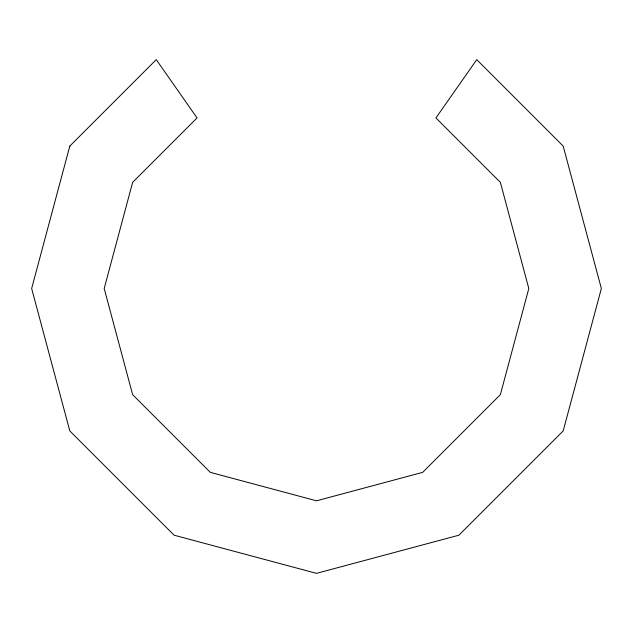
<?xml version="1.0" encoding="UTF-8"?>
<svg xmlns="http://www.w3.org/2000/svg" width="633" height="633" viewBox="0 0 633 633"><rect width="100%" height="100%" fill="white"/><g stroke="black" fill="none" stroke-linecap="round" stroke-linejoin="round"><path stroke-width="0.95" d="M69.812 146.081L31.65 288.506L69.812 430.931L174.075 535.194L316.5 573.356L458.925 535.194L563.188 430.931L601.35 288.506L563.188 146.081L476.752 59.644L435.939 117.928L500.363 182.351L528.808 288.506L500.363 394.66L422.654 472.368L316.5 500.814L210.346 472.368L132.637 394.66L104.192 288.506L132.637 182.351L197.061 117.928L156.248 59.644L69.812 146.081"/></g></svg>
